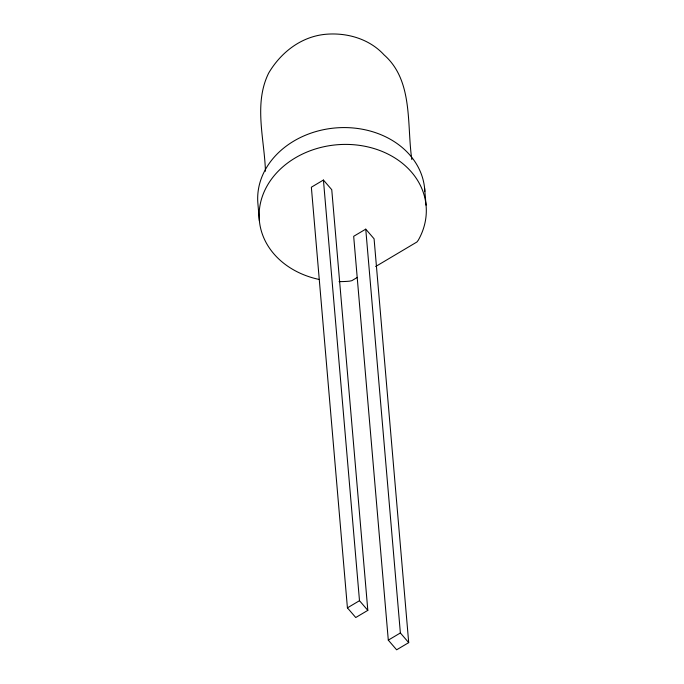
<?xml version="1.0" encoding="UTF-8"?>
<svg xmlns="http://www.w3.org/2000/svg" width="684" height="684" viewBox="0 0 684 684"><rect width="100%" height="100%" fill="white"/><g stroke="black" fill="none" stroke-linecap="round" stroke-linejoin="round"><path stroke-width="1.03" d="M323.429 180.037L311.357 187.211L347.421 607.862L355.748 617.524L367.821 610.359L331.757 189.707L323.429 180.037L359.493 600.689L367.821 610.359M365.752 229.14L353.679 236.313L388.298 640.139L396.634 649.8L408.707 642.627L374.08 238.802L365.752 229.14L400.371 632.965L408.707 642.627M357.33 277.405L351.832 280.679L349.447 281.167A83.705 68.485 -4.9 0 1 339.033 281.611M375.67 266.512L416.924 241.991L418.249 240.272A83.705 68.485 -4.9 0 0 374.558 148.71A83.705 68.485 -4.9 0 0 263.853 192.478A83.705 68.485 -4.9 0 0 319.146 279.457M347.421 607.862L359.493 600.689M388.298 640.139L400.371 632.965M424.61 188.322L426.055 205.149M411.828 159.56C406.672 124.907 413.529 80.738 384.1 54.917C369.651 39.108 347.694 32.618 326.721 34.2C301.798 36.098 281.124 52.027 268.701 73.017C253.49 103.712 264.443 138.895 265.452 171.231M259.39 220.872L257.945 204.046A83.705 68.485 -4.9 0 1 336.468 127.865A83.705 68.485 -4.9 0 1 424.832 191.46"/></g></svg>
